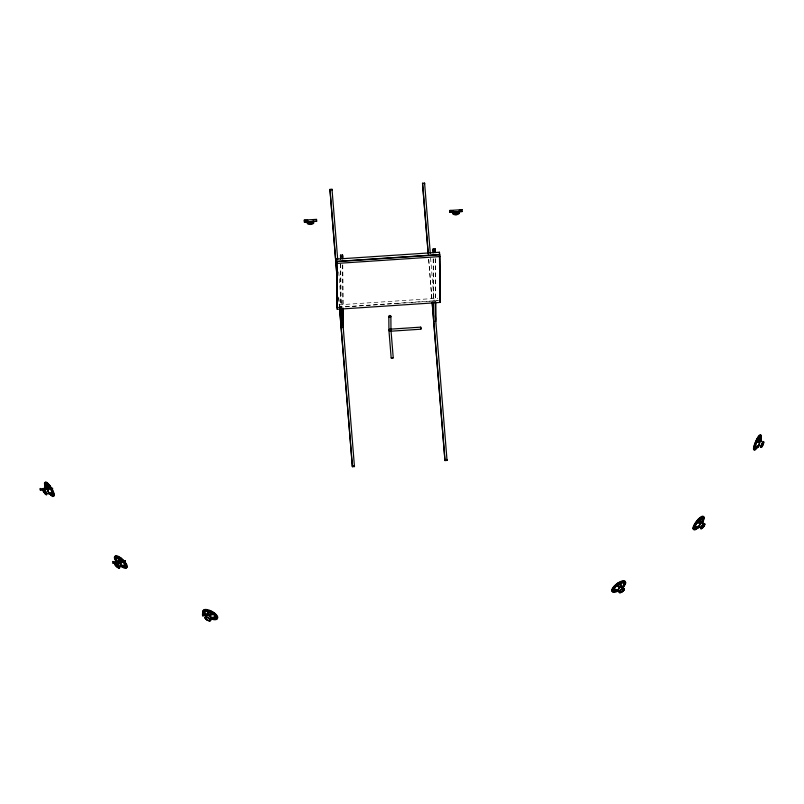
<?xml version="1.0" encoding="UTF-8"?>
<svg xmlns="http://www.w3.org/2000/svg" width="804" height="804" viewBox="0 0 804 804"><rect width="100%" height="100%" fill="white"/><g stroke="black" fill="none" stroke-linecap="round" stroke-linejoin="round"><path stroke-width="0.6" stroke-dasharray="4.02 3.01" d="M338.946 304.816L437.708 298.244M338.313 307.168L438.713 300.495M338.333 307.359L379.237 304.636M380.473 304.555L395.347 303.56M396.583 303.48L410.221 302.575M411.457 302.495L425.095 301.59M426.331 301.5L438.723 300.676M430.582 257.823L434.24 301.952M428.723 259.561L432.18 302.093M428.632 259.21L432.08 301.731M338.705 271.832L341.65 308.113M338.685 296.988L339.489 306.997M338.685 297.882L339.499 307.892M435.376 258.717L435.678 302.002M435.235 258.757L435.527 300.887M433.316 258.858L433.607 300.937M433.175 258.898L433.477 301.018M342.785 264.878L343.077 306.957M342.655 264.918L342.946 307.038M340.725 263.772L341.027 307.088M340.584 263.812L340.886 307.178"/><path stroke-width="1.21" d="M703.168 521.484C703.55 516.57 703.359 522.901 703.098 520.761M389.88 329.198L420.733 327.148L420.773 328.112M390.01 331.258L420.874 329.198L420.844 328.233M754.303 449.104L754.564 448.511M757.921 438.904L757.649 439.476L757.891 438.873M203.774 611.422L203.573 611.442M210.105 610.718L210.326 610.95M390.875 316.354L390.975 330.112L393.236 357.83L392.201 358.363L391.176 357.971L388.935 330.333L388.824 316.495M391.176 357.971L393.236 357.83M757.006 447.185A7.206 1.417 -66.6 0 1 756.252 448.27L755.097 449.225A7.206 1.417 -66.6 0 1 755.067 446.019L756.212 442.723A7.206 1.417 -66.6 0 1 759.348 436.904L760.514 435.949A3.708 0.553 79 0 1 761.388 440.592A3.276 0.643 -66.6 0 1 761.589 440.964M755.097 449.225A3.708 0.653 -32.1 0 1 758.926 446.622A3.276 0.643 -66.6 0 1 758.916 445.165L759.438 443.667A3.276 0.643 -66.6 0 1 760.865 441.024L761.388 440.592M761.086 436.381L761.227 436.381M756.996 438.783L757.036 438.994M753.71 448.632L753.77 448.24M693.45 527.926L693.078 528.308L693.45 527.776M694.857 529.122A3.708 0.834 -17.4 0 1 699.058 527.474L699.842 527.193A3.708 0.543 -29.7 0 0 696.586 528.509L694.857 529.122A7.206 2.111 -52.3 0 1 694.837 525.916L696.545 522.962A7.206 2.111 -52.3 0 1 701.259 518.067L702.997 517.454A7.206 2.111 -52.3 0 1 703.018 520.66M699.058 527.474A3.276 0.955 -52.3 0 1 699.048 526.017L699.832 524.67A3.276 0.955 -52.3 0 1 701.972 522.449L702.756 522.168A3.708 0.975 -87.6 0 0 702.997 517.454M754.373 449.064L754.574 448.521M618.618 590.87L613.814 591.623A7.206 2.663 -37.2 0 1 613.784 588.417L615.964 585.915A7.206 2.663 -37.2 0 1 621.924 582.287L624.115 582.126A7.206 2.663 -37.2 0 1 624.135 585.332L622.788 588.116A3.276 1.206 -37.2 0 0 622.778 586.659A3.708 1.377 -73.8 0 0 624.115 582.126M613.814 591.623A3.708 0.904 -2.4 0 1 618.095 590.98A3.276 1.206 -37.2 0 1 618.085 589.523L619.07 588.377A3.276 1.206 -37.2 0 1 621.773 586.729L622.778 586.659M204.467 614.095A7.206 2.874 28.4 0 1 204.447 610.899L206.809 610.749A7.206 2.874 28.4 0 1 213.291 613.552L215.673 615.753A7.206 2.874 28.4 0 1 215.693 618.959L210.97 618.849M206.367 615.211L207.442 615.14A3.276 1.306 28.4 0 1 210.397 616.417L211.472 617.412A3.276 1.306 28.4 0 1 211.482 618.869L211.02 618.969M625.14 583.222L625.592 582.81L625.14 583.222A8.201 3.035 -37.2 0 0 617.572 583.212A8.201 3.035 -37.2 0 0 612.618 591.694M337.268 280.375L329.952 189.402L332.002 189.272L337.69 259.32M428.22 254.205L422.532 183.252L424.592 183.111L430.281 253.17M304.234 220.155L316.575 219.331L316.686 221.17L304.344 221.994L304.234 220.155L307.932 220.366M449.707 210.477L462.059 209.663L462.169 211.502L449.828 212.316L449.707 210.477L453.416 210.688M459.586 210.276L462.059 209.663M307.309 223.231L313.751 222.808A3.226 1.437 -4.6 0 0 308.907 221.884A3.226 1.437 -4.6 0 0 308.927 224.366A3.226 1.437 -4.6 0 0 313.751 222.808M452.793 213.562L459.225 213.13A3.226 1.437 -4.6 0 0 454.391 212.206A3.226 1.437 -4.6 0 0 454.411 214.698A3.226 1.437 -4.6 0 0 459.225 213.13M340.554 258.858L340.524 255.139L342.584 254.999L342.745 258.677M433.135 252.697L433.105 248.979L435.165 248.848L435.326 252.526M340.685 258.818L340.675 256.978L342.735 256.848M433.276 252.657L433.255 250.828L435.316 250.687M336.574 259.089L439.446 252.245L439.627 254.556L440.12 302.435L337.248 309.279L336.574 259.089L337.077 307.259M336.755 261.39L439.627 254.556M336.926 263.421L439.798 256.577L439.647 254.737L336.775 261.581L337.248 309.279M352.383 465.807L354.443 465.667L354.453 466.591L352.393 466.722L341.167 327.61L343.228 327.469L343.087 308.163M444.974 459.647L447.024 459.516L447.034 460.431L444.974 460.571L433.748 321.449L435.808 321.309L435.678 302.002M40.2 488.882L47.607 487.927M47.717 489.314L40.311 489.807L44.019 490.018M112.952 561.865L125.293 560.589L125.404 562.428L125.293 560.589M125.404 561.976L113.062 563.252L121.705 562.679M202.467 614.346L208.638 613.472M214.819 613.522L214.919 614.447L202.578 615.723L208.759 615.311A3.226 1.437 -4.6 0 0 205.543 616.959M116.208 561.694L115.846 560.298A7.206 2.412 43.9 0 1 115.846 557.061L117.836 557.433A7.206 2.412 43.9 0 1 123.283 561.644L125.283 564.358A7.206 2.412 43.9 0 1 125.303 567.564L121.183 566.448M120.62 566.468L121.012 566.468A3.708 0.884 9 0 1 125.303 567.564M390.221 329.801L390.955 330.082M45.064 488.37A3.276 0.814 58.7 0 1 45.305 487.968A3.708 0.764 -86.6 0 1 45.557 483.254L47.024 484.038A7.206 1.779 58.7 0 1 51.074 489.375L52.561 492.5A7.206 1.779 58.7 0 1 52.582 495.696L51.114 494.922A3.708 0.653 35.1 0 0 47.828 493.274L48.501 493.626A3.708 0.754 23.9 0 1 52.582 495.696M45.305 487.968L45.969 488.329A3.276 0.814 58.7 0 1 47.808 490.752L48.491 492.169A3.276 0.814 58.7 0 1 48.501 493.626M210.397 610.99L210.477 611.02A7.206 2.874 28.4 0 1 216.035 615.09M121.153 558.519L120.861 558.087L121.153 558.519A7.206 2.412 43.9 0 1 126.369 564.991M118.208 562.187A3.276 1.095 43.9 0 1 120.087 563.785L121.002 565.021A3.276 1.095 43.9 0 1 121.012 566.468M205.472 615.372L206.146 616.316M204.548 613.844L204.085 612.879L205.131 613.985M45.557 483.254A7.206 1.779 58.7 0 0 45.577 486.46L46.22 487.968M420.733 327.148L420.864 329.148M45.054 485.254L45.074 487.505L45.094 485.355M439.949 300.415L439.446 252.245M433.105 248.979L433.255 250.828M435.356 315.721L447.034 460.431M422.532 183.252L428.22 253.3M432.18 302.093L433.597 319.61L433.477 302.264M432.18 302.977L444.974 460.571M340.524 255.139L340.675 256.978M342.876 323.128L354.453 466.591M329.952 189.402L337.258 279.48M339.6 308.254L341.017 325.761L340.896 308.414M339.6 309.138L352.393 466.722M202.467 613.884L202.578 615.723M112.952 561.413L113.062 563.252M40.2 488.42L40.311 490.259M389.96 330.022L390.01 330.796M462.169 211.502L449.828 212.316M455.999 211.904L456.019 214.779M439.798 256.577L440.12 302.435M435.165 248.848L435.195 252.567M435.537 302.123L435.657 319.469M433.617 302.143L433.748 321.449M424.592 183.111L424.592 184.026M342.584 254.999L342.604 258.717M342.956 308.284L343.077 325.63M341.037 308.294L341.167 327.61M332.002 189.272L332.012 190.186M316.686 221.17L304.344 221.994M310.515 221.582L310.535 224.457M52.652 488.983L52.551 488.058M390.875 330.585A1.035 0.925 -0.4 0 1 390.282 331.057M389.498 331.017A1.035 0.925 -0.4 0 1 389.608 329.308M43.597 490.812A3.226 1.437 -4.6 0 1 43.165 490.118M44.893 492.641A3.226 1.437 -4.6 0 1 44.883 490.149M118.288 561.564A3.226 1.437 -4.6 0 1 119.123 561.463L116.65 561.624A3.708 1.176 79.9 0 1 115.846 557.061M117.625 563.142A3.226 1.437 -4.6 0 1 121.515 563.112M206.377 616.537A3.226 1.437 -4.6 0 1 205.432 615.583M458.682 211.06A3.226 1.437 -4.6 0 1 458.692 212.497M453.114 212.869A3.226 1.437 -4.6 0 1 452.783 211.794M313.198 220.738A3.226 1.437 -4.6 0 1 313.208 222.165M307.63 222.537A3.226 1.437 -4.6 0 1 307.299 221.472M46.652 494.138A2.945 0.724 58.7 0 1 45.838 494.179M45.436 493.787A2.945 0.724 58.7 0 1 45.014 493.264M43.406 490.189A2.945 0.724 58.7 0 0 44.582 492.651A3.276 0.814 58.7 0 1 44.089 492.008M44.17 489.726A2.945 0.724 58.7 0 1 46.602 493.716M51.938 494.56A5.879 1.457 58.7 0 1 50.732 493.917M46.22 487.013A5.879 1.457 58.7 0 1 48.622 486.319A5.879 1.457 58.7 0 1 52.26 494.359M47.928 491.344A2.653 0.653 58.7 0 1 48.32 492.38M44.079 489.485A3.276 0.814 58.7 0 1 46.773 493.917A3.276 0.814 58.7 0 1 45.014 493.415M43.707 491.274A3.276 0.814 58.7 0 1 43.225 489.988M45.818 487.757A8.201 2.03 58.7 0 1 46.732 483.274A8.201 2.03 58.7 0 1 53.496 494.4A8.201 2.03 58.7 0 1 49.084 493.123M51.114 494.922A7.206 1.779 58.7 0 1 50.139 493.957M47.024 484.038A3.708 2.181 87.8 0 1 45.969 488.329M45.235 488.249A3.708 0.653 82.3 0 1 45.577 486.46M52.561 492.5A3.708 2.171 29.4 0 1 48.491 492.169M47.808 490.752A3.708 2.764 58.6 0 1 51.074 489.375M46.25 486.048A7.206 1.779 58.7 0 1 45.848 484.742M46.23 482.842A7.206 1.779 58.7 0 1 51.275 488.149A7.206 1.779 58.7 0 1 53.657 495.043M45.135 482.983A8.201 2.03 58.7 0 1 51.476 488.018A8.201 2.03 58.7 0 1 53.014 495.937M45.758 485.626A8.201 2.03 58.7 0 1 45.295 484.139M120.56 559.695A5.879 1.97 43.9 0 1 124.871 564.951A5.879 1.97 43.9 0 1 122.821 566.297M116.731 560.639A5.879 1.97 43.9 0 1 118.339 558.328M118.831 562.9A2.653 0.884 43.9 0 1 119.354 563.343M120.248 564.348A2.653 0.884 43.9 0 1 120.841 565.634M116.198 561.494A8.201 2.744 43.9 0 1 116.982 556.569A8.201 2.744 43.9 0 1 126.178 565.111A8.201 2.744 43.9 0 1 122.198 567.071M123.324 567.192A7.206 2.412 43.9 0 1 122.007 566.498M117.836 557.433A3.708 2.512 73.5 0 1 117.806 561.614M125.283 564.358A3.708 2.301 11.3 0 1 121.002 565.021M120.087 563.785A3.708 2.975 39.8 0 1 123.283 561.644M124.982 567.001A7.206 2.412 43.9 0 1 123.856 566.639M115.856 558.509A7.206 2.412 43.9 0 1 116.379 556.509M117.243 556.509A7.206 2.412 43.9 0 1 119.675 557.574M114.892 556.951A8.201 2.744 43.9 0 1 123.454 560.217A8.201 2.744 43.9 0 1 125.504 567.724M205.372 618.115A2.945 1.176 28.4 0 1 207.914 617.583A2.945 1.176 28.4 0 1 210.487 620.336A2.945 1.176 28.4 0 1 206.608 619.452M206.065 619A2.945 1.176 28.4 0 1 205.643 618.547M215.361 617.211A5.879 2.352 28.4 0 1 214.668 618.216M204.95 612.035A5.879 2.352 28.4 0 1 207.402 611.512M208.678 611.804A5.879 2.352 28.4 0 1 211.422 612.99M212.698 613.804A5.879 2.352 28.4 0 1 215.181 616.457M210.96 617.341A2.653 1.055 28.4 0 1 210.97 618.527M208.276 615.633A2.653 1.055 28.4 0 1 208.889 615.864M210.085 616.537A2.653 1.055 28.4 0 1 210.578 616.939M205.462 613.944A3.708 1.558 65.7 0 1 204.447 610.899M206.085 616.186A3.276 1.306 28.4 0 1 206.075 615.432M203.673 613.985A8.201 3.276 28.4 0 1 206.909 610.276A8.201 3.276 28.4 0 1 216.979 616.678A8.201 3.276 28.4 0 1 211.995 619.271M206.387 616.487A8.201 3.276 28.4 0 1 204.849 615.251M213.331 619.1A7.206 2.874 28.4 0 1 211.774 618.748M206.809 610.749A3.708 2.784 57.3 0 1 207.442 615.14M211.482 618.869A3.708 0.894 -6.1 0 1 215.693 618.959M215.673 615.753A3.708 2.311 -7.5 0 1 211.472 617.412M210.397 616.417A3.708 3.095 18.1 0 1 213.291 613.552M203.945 611.462A7.206 2.874 28.4 0 1 204.156 610.728M216.688 616.145A7.206 2.874 28.4 0 1 216.909 617.07M203.03 611.07A8.201 3.276 28.4 0 1 213.211 612.115A8.201 3.276 28.4 0 1 215.653 619.1M761.589 446.823A2.945 0.583 -66.6 0 1 761.478 444.793A2.945 0.583 -66.6 0 1 763.488 441.929A2.945 0.583 -66.6 0 1 761.901 446.381M755.328 447.848A5.879 1.156 -66.6 0 1 757.78 439.969A5.879 1.156 -66.6 0 1 760.282 438.682M757.157 446.341A5.879 1.156 -66.6 0 1 756.001 447.788M763.237 443.657A3.276 0.643 -66.6 0 1 760.885 447.476A3.276 0.643 -66.6 0 1 762.333 442.813A3.276 0.643 -66.6 0 1 763.458 442.934M758.986 445.788A2.653 0.523 -66.6 0 1 759.318 444.331M758.916 445.165A3.708 2.07 -39 0 1 755.067 446.019M757.82 446.25A8.201 1.608 -66.6 0 1 754.273 448.491A8.201 1.608 -66.6 0 1 758.996 436.914A8.201 1.608 -66.6 0 1 760.906 438.703M760.514 435.949A7.206 1.417 -66.6 0 1 760.534 439.155A3.708 0.864 -89.9 0 1 761.287 440.873M756.212 442.723A3.708 2.633 -67.8 0 1 759.438 443.667M756.252 448.27A3.708 0.794 -42.1 0 1 758.413 446.602M760.865 441.024A3.708 2 84.6 0 1 759.348 436.904M754.855 448.642A7.206 1.417 -66.6 0 1 754.353 448.903M754.021 447.054A7.206 1.417 -66.6 0 1 756.634 439.848A7.206 1.417 -66.6 0 1 759.77 435.637M755.288 448.753A8.201 1.608 -66.6 0 1 755.247 442.441A8.201 1.608 -66.6 0 1 760.634 435.667M703.611 526.298A2.945 0.864 -52.3 0 1 700.726 528.268A2.945 0.864 -52.3 0 1 703.289 524.248A2.945 0.864 -52.3 0 1 704.013 525.675M697.942 526.851A5.879 1.719 -52.3 0 1 695.199 526.469A5.879 1.719 -52.3 0 1 699.902 519.726A5.879 1.719 -52.3 0 1 702.646 520.108M701.741 522.932A2.653 0.774 -52.3 0 1 702.616 523.052M699.209 526.288A2.653 0.774 -52.3 0 1 700.013 524.731M699.048 526.017A3.708 2.251 -21.4 0 1 694.837 525.916M702.756 522.168A3.276 0.955 -52.3 0 1 702.977 523.052M698.937 526.952A8.201 2.402 -52.3 0 1 693.631 528.158A8.201 2.402 -52.3 0 1 700.726 517.977A8.201 2.402 -52.3 0 1 703.57 520.309M697.731 527.645A7.206 2.111 -52.3 0 1 696.586 528.509M696.545 522.962A3.708 2.874 -50.5 0 1 699.832 524.67M701.972 522.449A3.708 2.352 -81.7 0 1 701.259 518.067M694.515 529.344A8.201 2.402 -52.3 0 1 696.214 521.585A8.201 2.402 -52.3 0 1 703.661 517.263M702.867 518.912A7.206 2.111 -52.3 0 1 702.394 520.178M695.973 528.027A7.206 2.111 -52.3 0 1 694.988 528.529M693.751 526.7A7.206 2.111 -52.3 0 1 697.671 520.268A7.206 2.111 -52.3 0 1 702.374 516.972M622.356 591.392A2.945 1.085 -37.2 0 1 619.321 591.754A2.945 1.085 -37.2 0 1 623.11 588.588A2.945 1.085 -37.2 0 1 622.949 590.91M621.381 583.131A5.879 2.171 -37.2 0 1 623.19 585.613M616.547 590.628A5.879 2.171 -37.2 0 1 614.457 588.618A5.879 2.171 -37.2 0 1 620.206 583.583M618.286 589.834A2.653 0.985 -37.2 0 1 619.301 588.498M620.969 587.362A2.653 0.985 -37.2 0 1 622.527 587.252M618.085 589.523A3.708 2.322 -2.8 0 1 613.784 588.417M618.969 590.538A8.201 3.035 -37.2 0 1 612.558 589.533A8.201 3.035 -37.2 0 1 623.291 581.443A8.201 3.035 -37.2 0 1 622.366 587.985M617.442 590.91A7.206 2.663 -37.2 0 1 616.005 591.473M615.964 585.915A3.708 3.045 -30.3 0 1 619.07 588.377M621.773 586.729A3.708 2.653 -66.6 0 1 621.924 582.287M612.738 588.95A7.206 2.663 -37.2 0 1 620.025 582.237M621.462 581.684A7.206 2.663 -37.2 0 1 624.256 581.935M761.076 437.647L761.418 440.1L761.076 437.698M623.542 586.116L624.557 584.066L623.542 586.116M693.671 528.7L694.083 528.268L693.671 528.7M698.073 519.575L698.485 519.143L698.073 519.575M698.686 520.047L699.098 519.615L698.686 520.047M48.863 485.777L49.205 486.33L48.903 485.777M49.536 485.365L49.878 485.917L49.557 485.355M44.562 483.505L44.903 484.058L44.572 483.485M703.128 517.766L703.55 517.344L703.128 517.766M703.751 518.238L704.163 517.816L703.771 518.188M611.854 590.287L612.387 589.995L611.854 590.287M612.316 590.89L612.839 590.568L612.316 590.89M618.206 582.98L618.728 582.659L618.206 582.98M618.668 583.583L619.191 583.262L618.738 583.473M53.215 494.902L53.546 495.465L53.295 494.932M53.888 494.49L54.24 495.043L53.938 494.49M202.839 611.764L203.412 612.085L202.92 611.733M209.754 611.341L210.326 611.663L209.824 611.311M216.708 617.763L217.281 618.085L216.708 617.763M757.881 446.692L755.509 447.949A1.457 0.653 -34.4 0 1 756.654 446.833A1.457 0.653 -34.4 0 1 757.881 446.692M115.444 558.931L116.108 561.333L115.444 558.931M389.176 317.128A1.035 0.925 -0.4 0 0 390.865 316.595A1.035 0.925 -0.4 0 0 389.508 315.55A1.035 0.925 -0.4 0 0 389.176 317.128M43.305 490.882A2.945 0.724 58.7 0 0 46.17 494.661A2.945 0.724 58.7 0 0 44.722 490.812A2.945 0.724 58.7 0 0 43.305 490.882M48.592 486.912A1.457 0.985 80.8 0 0 47.335 488.701A1.457 1.065 70.7 0 0 48.592 486.912M50.953 493.525A1.457 0.693 25.3 0 0 49.647 493.555A1.457 0.502 23.6 0 0 50.953 494.39A1.457 0.502 23.6 0 0 52.2 494.48A1.457 0.693 25.3 0 0 50.953 493.525M115.223 565.031A2.945 0.985 43.9 0 0 119.082 568.006A2.945 0.985 43.9 0 0 117.143 564.559A2.945 0.985 43.9 0 0 115.223 565.031M115.434 564.81A2.945 0.985 43.9 0 0 119.293 567.785A2.945 0.985 43.9 0 0 117.354 564.338A2.945 0.985 43.9 0 0 115.434 564.81M115.223 564.709A3.276 1.095 43.9 0 0 119.515 568.026A3.276 1.095 43.9 0 0 117.354 564.187A3.276 1.095 43.9 0 0 115.223 564.709M120.198 559.835A1.457 1.095 65.4 0 0 119.203 561.895A1.457 1.156 53.7 0 0 120.198 559.835M123.685 565.765A1.457 0.734 8.3 0 0 122.319 566.106A1.457 0.543 7.7 0 0 123.695 566.629A1.457 0.543 7.7 0 0 125.052 566.418A1.457 0.734 8.3 0 0 123.685 565.765M205.914 619.271A2.945 1.176 28.4 0 0 210.346 620.598A2.945 1.176 28.4 0 0 207.09 617.593A2.945 1.176 28.4 0 0 205.914 619.271M205.854 619.02A3.276 1.306 28.4 0 0 210.779 620.497A3.276 1.306 28.4 0 0 207.161 617.15A3.276 1.306 28.4 0 0 205.854 619.02M209.814 612.527A1.457 1.186 47.4 0 0 209.151 614.779A1.457 1.226 33.4 0 0 209.814 612.527M214.206 617.522A1.457 0.734 -9.1 0 0 212.849 618.196A1.457 0.543 -8.5 0 0 214.206 618.397A1.457 0.543 -8.5 0 0 215.583 617.854A1.457 0.734 -9.1 0 0 214.206 617.522M762.192 446.501A2.945 0.583 -66.6 0 0 763.75 441.989A2.945 0.583 -66.6 0 0 761.599 445.376A2.945 0.583 -66.6 0 0 762.192 446.501M758.272 439.959A1.457 1.005 -79.2 0 0 759.659 441.577A1.457 0.915 -88.7 0 0 759.338 439.969A1.457 0.915 -88.7 0 0 758.272 439.959M702.394 528.138A2.945 0.864 -52.3 0 0 704.746 524.087A2.945 0.864 -52.3 0 0 701.52 526.841A2.945 0.864 -52.3 0 0 702.394 528.138M702.093 528.138A3.276 0.955 -52.3 0 0 704.706 523.635A3.276 0.955 -52.3 0 0 701.118 526.7A3.276 0.955 -52.3 0 0 702.093 528.138M696.465 527.112A1.457 0.724 -17.8 0 0 695.159 527.937A1.457 0.533 -16.6 0 0 696.475 527.987A1.457 0.533 -16.6 0 0 697.822 527.273A1.457 0.724 -17.8 0 0 696.465 527.112M699.319 520.771A1.457 1.116 -63.5 0 0 700.485 522.68A1.457 1.045 -74.3 0 0 699.319 520.771M621.281 592.407A2.945 1.085 -37.2 0 0 624.256 588.98A2.945 1.085 -37.2 0 0 620.175 590.88A2.945 1.085 -37.2 0 0 621.281 592.407M621.03 592.347A3.276 1.206 -37.2 0 0 624.336 588.548A3.276 1.206 -37.2 0 0 619.794 590.649A3.276 1.206 -37.2 0 0 621.03 592.347M615.361 589.985A1.457 0.744 -0.5 0 0 613.985 590.498A1.457 0.553 -0.5 0 0 615.361 590.86A1.457 0.553 -0.5 0 0 616.738 590.478A1.457 0.744 -0.5 0 0 615.361 589.985M619.251 584.438A1.457 1.196 -44.9 0 0 620.115 586.598A1.457 1.146 -57.7 0 0 619.251 584.438"/></g></svg>
